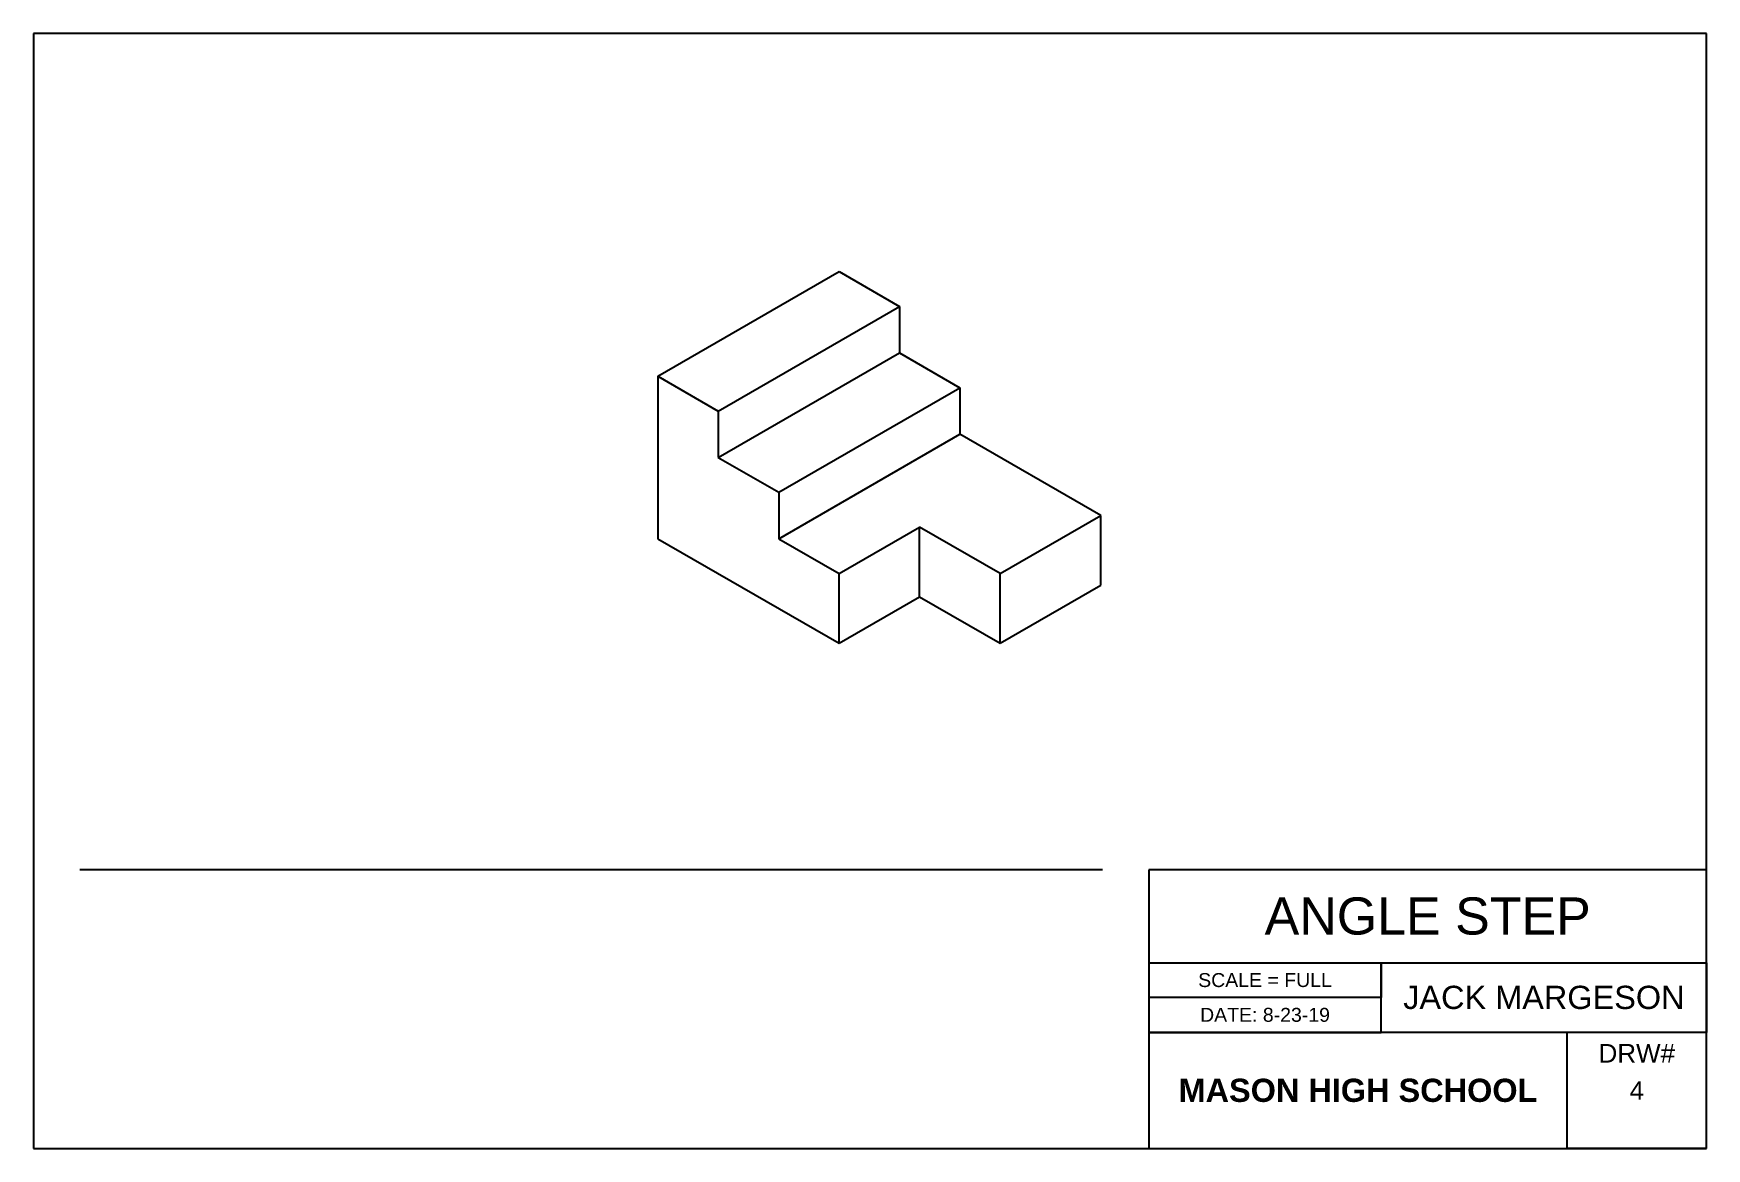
# Model space of a CAD drawing. Header units: inches. Extents: x 0 to 18, y 0 to 12.
import ezdxf

# ---------------------------------------------------------------- set-up
doc = ezdxf.new("R2010")
doc.units = ezdxf.units.IN
doc.header["$MEASUREMENT"] = 0
doc.layers.add('dims', color=3, linetype='Continuous')
doc.styles.get("Standard").update_dxf_attribs({"font": 'arial.ttf'})

msp = doc.modelspace()

# ---------------------------------------------------------------- linework, layer by layer
for p, q in [((18, 12), (0, 12)), ((0, 12), (0, 0)), ((18, 12), (0, 12)), ((0, 12), (0, 0)), ((18, 0), (18, 12)), ((18, 0), (18, 12)), ((6.719, 8.312), (8.668, 9.437)), ((8.668, 9.437), (9.317, 9.062)), ((7.368, 7.937), (9.317, 9.062)), ((9.317, 9.062), (9.317, 8.562)), ((7.368, 7.437), (9.317, 8.562)), ((9.317, 8.562), (9.967, 8.187)), ((6.719, 8.312), (6.719, 6.562)), ((6.719, 8.312), (7.368, 7.937)), ((8.018, 7.062), (9.967, 8.187)), ((9.967, 8.187), (9.967, 7.687)), ((7.368, 7.937), (7.368, 7.437)), ((8.018, 6.562), (9.967, 7.687)), ((11.482, 6.812), (9.967, 7.687)), ((7.368, 7.437), (8.018, 7.062)), ((8.018, 7.062), (8.018, 6.562)), ((8.668, 6.187), (9.534, 6.687)), ((9.534, 5.937), (9.534, 6.687)), ((10.4, 6.187), (9.534, 6.687)), ((10.4, 6.187), (11.482, 6.812)), ((11.482, 6.062), (11.482, 6.812)), ((6.719, 6.562), (8.668, 5.437)), ((8.018, 6.562), (8.668, 6.187)), ((8.668, 5.437), (8.668, 6.187)), ((10.4, 5.437), (10.4, 6.187)), ((10.4, 5.437), (11.482, 6.062)), ((8.668, 5.437), (9.534, 5.937)), ((9.534, 5.937), (10.4, 5.437)), ((11.5, 3), (0.5, 3)), ((18, 3), (12, 3)), ((12, 3), (12, 0)), ((12, 3), (12, 2)), ((18, 0), (18, 3)), ((12, 2), (18, 2)), ((14.5, 1.25), (14.5, 2)), ((14.5, 2), (14.5, 1.625)), ((18, 2), (18, 1.25)), ((14.5, 1.625), (12, 1.625)), ((18, 1.25), (12, 1.25)), ((12, 1.25), (14.5, 1.25)), ((16.5, 0), (16.5, 1.25)), ((0, 0), (18, 0)), ((0, 0), (18, 0)), ((18, 0), (16.5, 0)), ((18, 0), (16.5, 0))]:
    msp.add_line(p, q)

# ---------------------------------------------------------------- texts
for s, width, insert, char_height, attachment_point in [('ANGLE STEP', 6, (15, 2.5), 0.4, 5), ('SCALE = FULL', 2.5, (13.25, 1.812), 0.15, 5), ('DATE: 8-23-19', 2.5, (13.25, 1.438), 0.15, 5), ('DRW#', 1.5, (17.25, 1.125), 0.2, 2), ('{\\fArial|b1|i0|c0|p34;MASON HIGH SCHOOL}', 4.5, (14.25, 0.625), 0.25, 5), ('4', 1.5, (17.25, 0.625), 0.2, 5)]:
    msp.add_mtext_dynamic_manual_height_columns(s, width=width, gutter_width=1, heights=[0], dxfattribs=dict(insert=insert, char_height=char_height, attachment_point=attachment_point))
at = {"layer": 'dims', "color": 3, "insert": (16.25, 1.625), "char_height": 0.25, "attachment_point": 5}
msp.add_mtext_dynamic_manual_height_columns('{\\C0;JACK MARGESON}', width=3.5, gutter_width=1, heights=[0], dxfattribs=at)

doc.saveas('drawing.dxf')
